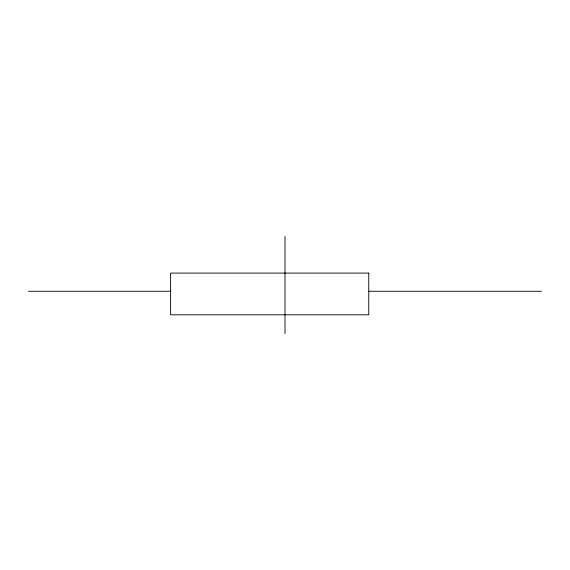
<?xml version="1.0" encoding="UTF-8"?>
<svg xmlns="http://www.w3.org/2000/svg" width="570" height="570" viewBox="0 0 570 570"><rect width="100%" height="100%" fill="white"/><g stroke="black" fill="none" stroke-linecap="round" stroke-linejoin="round"><path stroke-width="0.85" d="M28.5 291.263L171 291.263M368.448 291.263L541.5 291.263M285 236.45L285 333.55M368.761 273.094L170.601 273.094L170.601 314.811L368.761 314.811L368.761 273.094"/></g></svg>
